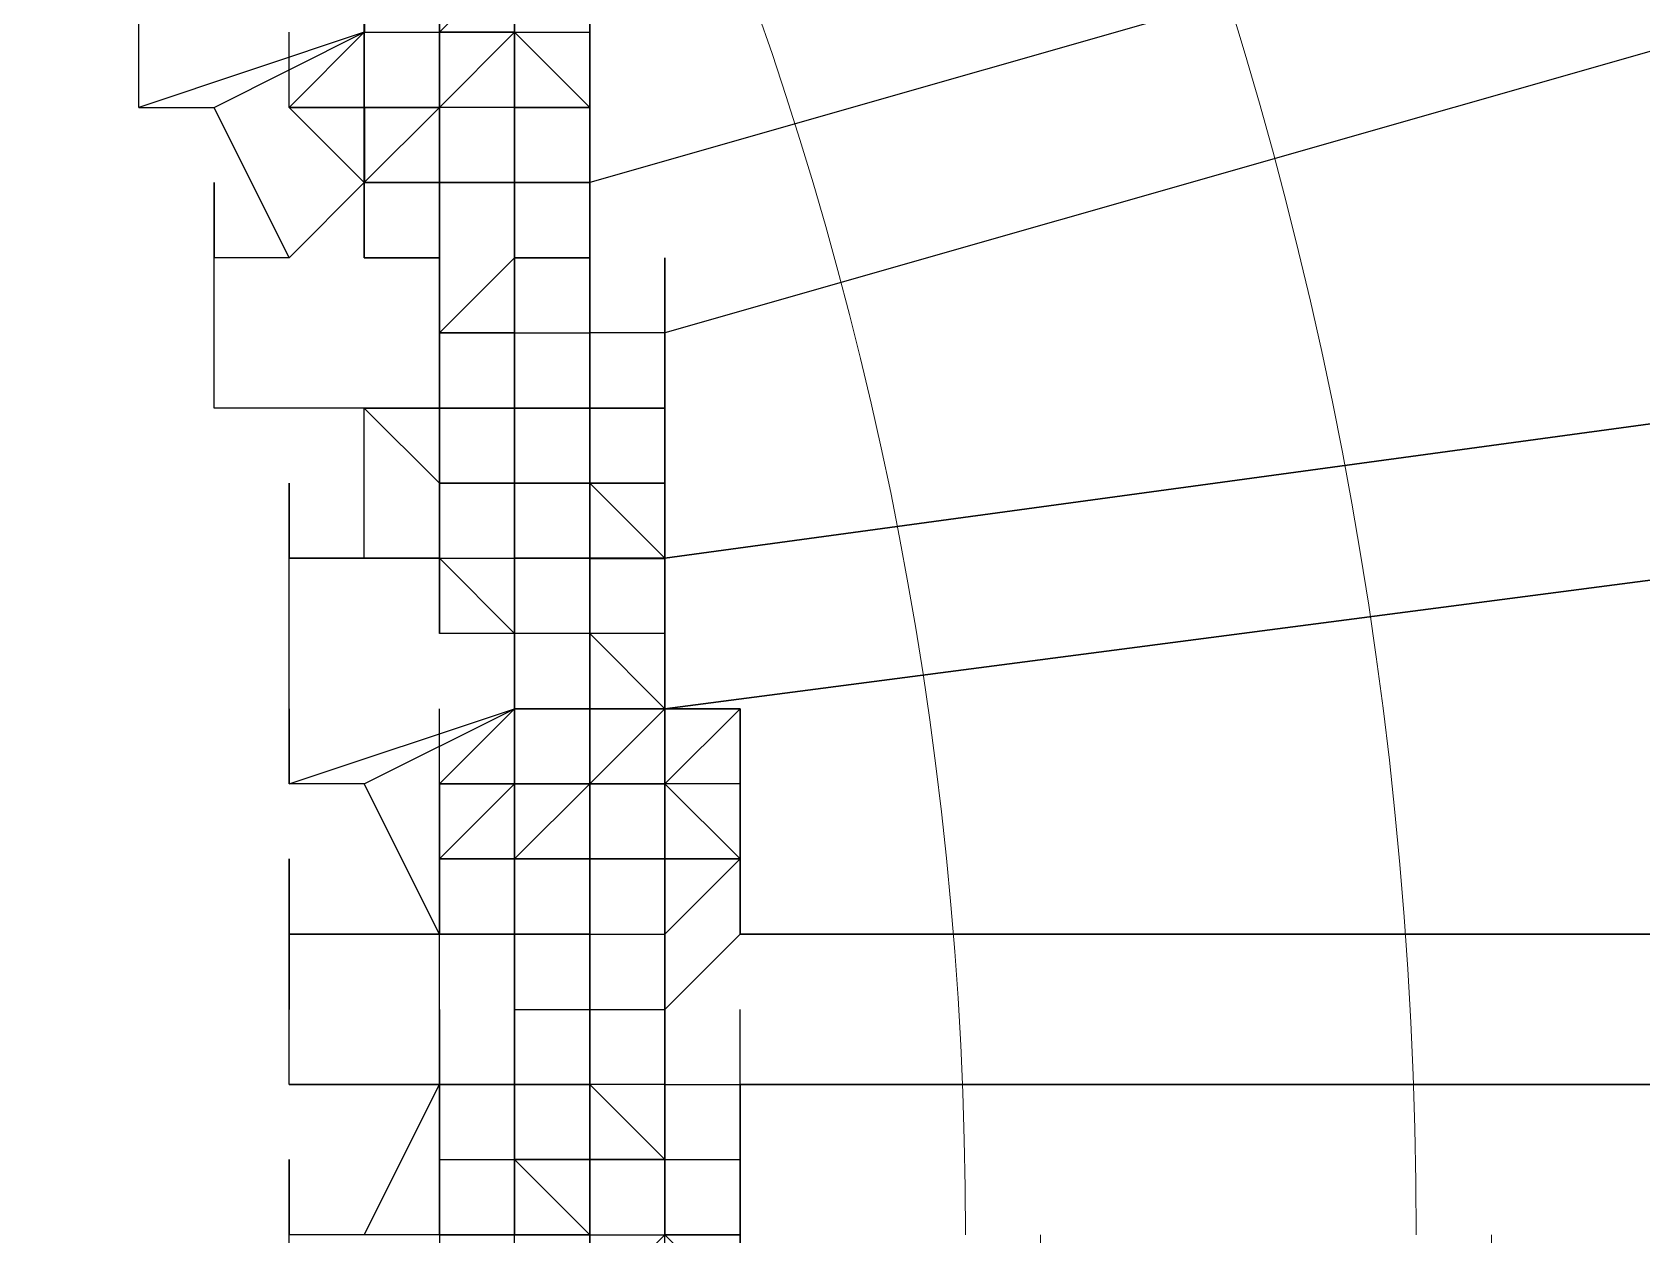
# Model space of a CAD drawing. Header units: inches. Extents: x 3324238 to 135265466, y -1036581 to 20094598.
# Drawn here: x 3353514.283 to 3353516.009, y -519254.491 to -519253.202 of the extents above; entities that cross this region are included whole.
import ezdxf

# ---------------------------------------------------------------- set-up
doc = ezdxf.new("R2010")
doc.units = ezdxf.units.IN
doc.header["$MEASUREMENT"] = 0
doc.layers.add('PDF_Geometry', color=7, linetype='Continuous')

msp = doc.modelspace()

# ---------------------------------------------------------------- linework, layer by layer
at = {"layer": 'PDF_Geometry', "color": 32, "lineweight": 13, "true_color": 0xdd6e00}
for points in [[(3353522.7765, -519332.0817), (3353522.7765, -519254.4915, 1.00015), (3353499.8943, -519254.4915)], [(3353517.2977, -519332.0817), (3353517.2977, -519254.4915, 1.002038), (3353505.3731, -519254.4915), (3353505.3731, -519332.0817)], [(3353516.8143, -519332.0817), (3353516.8143, -519254.4915, 1.000988), (3353505.8566, -519254.4915), (3353505.8566, -519332.0817)]]:
    msp.add_lwpolyline(points, format="xyb", dxfattribs=at)
at = {"layer": 'PDF_Geometry', "lineweight": 25}
for points in [[(3353516.5726, -519252.8801), (3353514.8806, -519253.3635), (3353514.8806, -519253.2829), (3353514.8806, -519253.2024), (3353514.8806, -519253.1218)], [(3353514.7194, -519253.0412), (3353514.7194, -519253.1218), (3353514.7194, -519253.2024), (3353514.7194, -519253.1218), (3353514.7194, -519253.0412), (3353514.7194, -519252.9606)], [(3353516.6531, -519253.0412), (3353514.9611, -519253.5246), (3353514.9611, -519253.4441), (3353514.9611, -519253.5246), (3353514.9611, -519253.6052), (3353514.8806, -519253.6052), (3353514.8806, -519253.6858), (3353514.8806, -519253.7663), (3353514.8806, -519253.6858), (3353514.8806, -519253.7663), (3353514.8806, -519253.6858), (3353514.8806, -519253.6052), (3353514.8806, -519253.6858), (3353514.8806, -519253.6052), (3353514.8806, -519253.5246), (3353514.8806, -519253.4441), (3353514.8, -519253.4441), (3353514.8806, -519253.4441), (3353514.8806, -519253.5246), (3353514.8806, -519253.4441), (3353514.8806, -519253.5246), (3353514.8806, -519253.6052), (3353514.8806, -519253.5246), (3353514.8806, -519253.6052), (3353514.8806, -519253.5246), (3353514.8806, -519253.6052), (3353514.8806, -519253.6858), (3353514.8806, -519253.7663), (3353514.8, -519253.7663), (3353514.8, -519253.6858), (3353514.7194, -519253.6858), (3353514.7194, -519253.6052), (3353514.7194, -519253.5246), (3353514.7194, -519253.6052), (3353514.7194, -519253.5246), (3353514.8, -519253.4441), (3353514.8, -519253.3635), (3353514.8, -519253.4441), (3353514.8, -519253.5246), (3353514.8806, -519253.5246), (3353514.8806, -519253.4441), (3353514.8806, -519253.3635), (3353514.8806, -519253.2829), (3353514.8806, -519253.3635), (3353514.8806, -519253.2829), (3353514.8806, -519253.3635), (3353514.8806, -519253.2829), (3353514.8806, -519253.3635), (3353514.8806, -519253.2829), (3353514.8, -519253.2829), (3353514.8, -519253.2024), (3353514.8806, -519253.2024), (3353514.8806, -519253.2829), (3353514.8806, -519253.2024), (3353514.8806, -519253.2829), (3353514.8806, -519253.2024), (3353514.8806, -519253.2829), (3353514.8, -519253.2024), (3353514.8, -519253.2829), (3353514.8, -519253.2024), (3353514.8, -519253.2829), (3353514.8, -519253.2024), (3353514.8, -519253.1218), (3353514.8, -519253.2024), (3353514.8, -519253.1218), (3353514.8, -519253.2024), (3353514.8, -519253.2829), (3353514.7194, -519253.2829), (3353514.7194, -519253.2024), (3353514.8, -519253.1218), (3353514.8, -519253.2024), (3353514.8, -519253.2829), (3353514.8, -519253.2024), (3353514.8, -519253.2829), (3353514.8, -519253.2024), (3353514.8, -519253.2829), (3353514.8, -519253.3635), (3353514.8, -519253.2829)], [(3353514.7194, -519253.2023), (3353514.7194, -519253.1218), (3353514.7194, -519253.0412)], [(3353514.6388, -519253.1218), (3353514.6388, -519253.2024), (3353514.3971, -519253.2829), (3353514.3971, -519253.2024), (3353514.3971, -519253.1218), (3353514.3166, -519253.1218)], [(3353514.7194, -519254.2498), (3353514.7194, -519254.3303), (3353514.7194, -519254.4109), (3353514.7194, -519254.4915), (3353514.7194, -519254.4109), (3353514.7194, -519254.3303), (3353514.7194, -519254.2498), (3353514.7194, -519254.1692), (3353514.6388, -519254.0081), (3353514.5583, -519254.0081), (3353514.8, -519253.9275), (3353514.8, -519253.8469), (3353514.8, -519253.9275), (3353514.8, -519253.8469), (3353514.8, -519253.9275), (3353514.8, -519253.8469), (3353514.7194, -519253.8469), (3353514.7194, -519253.7663), (3353514.7194, -519253.6858), (3353514.8, -519253.6858), (3353514.8, -519253.6052), (3353514.8, -519253.6858), (3353514.8806, -519253.6858), (3353514.8, -519253.6858), (3353514.8806, -519253.6858), (3353514.8, -519253.6858), (3353514.8, -519253.6052), (3353514.8806, -519253.6052), (3353514.9611, -519253.6052), (3353514.9611, -519253.5246), (3353514.8806, -519253.5246), (3353514.8806, -519253.4441), (3353514.8806, -519253.3635), (3353514.8806, -519253.4441), (3353514.8806, -519253.3635), (3353514.8806, -519253.2829), (3353514.8806, -519253.3635), (3353514.8806, -519253.2829), (3353514.8, -519253.2829), (3353514.8, -519253.2024), (3353514.8, -519253.2829), (3353514.8, -519253.2024), (3353514.7194, -519253.2024), (3353514.7194, -519253.1218), (3353514.7194, -519253.2024), (3353514.7194, -519253.1218), (3353514.7194, -519253.2024), (3353514.7194, -519253.1218)], [(3353514.6388, -519253.1218), (3353514.6388, -519253.2024), (3353514.6388, -519253.2829), (3353514.6388, -519253.3635), (3353514.6388, -519253.4441), (3353514.6388, -519253.3635), (3353514.7194, -519253.3635), (3353514.7194, -519253.2829), (3353514.7194, -519253.3635), (3353514.7194, -519253.4441), (3353514.6388, -519253.4441), (3353514.6388, -519253.3635), (3353514.6388, -519253.2829), (3353514.6388, -519253.2024), (3353514.6388, -519253.2829), (3353514.6388, -519253.3635), (3353514.6388, -519253.2829), (3353514.6388, -519253.3635), (3353514.6388, -519253.4441), (3353514.6388, -519253.3635), (3353514.5583, -519253.2829), (3353514.6388, -519253.2829), (3353514.6388, -519253.3635), (3353514.7194, -519253.3635), (3353514.7194, -519253.2829), (3353514.7194, -519253.3635), (3353514.7194, -519253.4441), (3353514.7194, -519253.5246), (3353514.7194, -519253.4441), (3353514.7194, -519253.5246), (3353514.8, -519253.5246), (3353514.7194, -519253.5246), (3353514.7194, -519253.6052), (3353514.7194, -519253.5246), (3353514.7194, -519253.6052), (3353514.7194, -519253.5246), (3353514.7194, -519253.6052), (3353514.7194, -519253.6858), (3353514.7194, -519253.6052), (3353514.7194, -519253.6858), (3353514.8, -519253.6858), (3353514.8, -519253.6052), (3353514.8, -519253.6858), (3353514.8, -519253.6052), (3353514.8806, -519253.6052), (3353514.8806, -519253.5246), (3353514.8806, -519253.4441), (3353514.8806, -519253.3635), (3353514.8806, -519253.2829), (3353514.8, -519253.2829), (3353514.8, -519253.3635), (3353514.8, -519253.2829), (3353514.8, -519253.2024), (3353514.8, -519253.2829), (3353514.8, -519253.2024), (3353514.8, -519253.2829), (3353514.8, -519253.2024), (3353514.8, -519253.2829), (3353514.8, -519253.2024), (3353514.7194, -519253.2829), (3353514.7194, -519253.3635), (3353514.8, -519253.3635), (3353514.8, -519253.2829), (3353514.8, -519253.3635), (3353514.8, -519253.2829), (3353514.8806, -519253.2829), (3353514.8806, -519253.2024), (3353514.8806, -519253.2829), (3353514.8806, -519253.3635), (3353514.8806, -519253.4441), (3353514.8806, -519253.5246), (3353514.8806, -519253.6052), (3353514.8806, -519253.5246), (3353514.8806, -519253.6052), (3353514.8806, -519253.5246), (3353514.8806, -519253.6052), (3353514.8806, -519253.6858), (3353514.8806, -519253.6052), (3353514.8806, -519253.5246), (3353514.8806, -519253.6052), (3353514.8806, -519253.5246), (3353514.8806, -519253.4441), (3353514.8806, -519253.3635), (3353514.8806, -519253.4441), (3353514.8806, -519253.3635), (3353514.8806, -519253.2829), (3353514.8806, -519253.2024), (3353514.8806, -519253.2829), (3353514.8806, -519253.3635), (3353514.8, -519253.3635)], [(3353514.6388, -519253.1218), (3353514.6388, -519253.2024), (3353514.6388, -519253.2829), (3353514.6388, -519253.3635), (3353514.6388, -519253.2829), (3353514.6388, -519253.3635), (3353514.6388, -519253.2829), (3353514.6388, -519253.3635), (3353514.6388, -519253.2829), (3353514.6388, -519253.2024), (3353514.7194, -519253.2024), (3353514.7194, -519253.2829), (3353514.7194, -519253.3635), (3353514.7194, -519253.2829), (3353514.7194, -519253.3635), (3353514.7194, -519253.2829), (3353514.7194, -519253.2024), (3353514.7194, -519253.2829), (3353514.7194, -519253.3635), (3353514.6388, -519253.3635), (3353514.6388, -519253.2829), (3353514.6388, -519253.3635), (3353514.6388, -519253.2829), (3353514.7194, -519253.2829), (3353514.7194, -519253.3635), (3353514.7194, -519253.2829), (3353514.6388, -519253.2829), (3353514.5583, -519253.2829), (3353514.6388, -519253.2829), (3353514.6388, -519253.2024), (3353514.6388, -519253.2829), (3353514.6388, -519253.3635), (3353514.6388, -519253.2829), (3353514.6388, -519253.2024), (3353514.6388, -519253.2829), (3353514.6388, -519253.3635), (3353514.6388, -519253.2829), (3353514.6388, -519253.3635), (3353514.6388, -519253.4441), (3353514.7194, -519253.4441), (3353514.7194, -519253.5246), (3353514.7194, -519253.6052), (3353514.7194, -519253.6858), (3353514.7194, -519253.7663), (3353514.7194, -519253.6858), (3353514.7194, -519253.6052), (3353514.7194, -519253.5246), (3353514.7194, -519253.4441)], [(3353514.7194, -519253.1218), (3353514.7194, -519253.2024), (3353514.7194, -519253.1218), (3353514.7194, -519253.2024), (3353514.7194, -519253.2829), (3353514.7194, -519253.2024), (3353514.7194, -519253.2829), (3353514.6388, -519253.3635), (3353514.6388, -519253.2829), (3353514.6388, -519253.3635), (3353514.7194, -519253.3635), (3353514.7194, -519253.2829), (3353514.7194, -519253.3635), (3353514.7194, -519253.4441), (3353514.7194, -519253.5246), (3353514.7194, -519253.6052), (3353514.8, -519253.6052), (3353514.7194, -519253.6052), (3353514.7194, -519253.6858), (3353514.7194, -519253.6052), (3353514.7194, -519253.6858), (3353514.7194, -519253.7663), (3353514.7194, -519253.6858), (3353514.7194, -519253.6052), (3353514.7194, -519253.6858), (3353514.7194, -519253.7663), (3353514.6388, -519253.7663), (3353514.6388, -519253.6858), (3353514.6388, -519253.6052), (3353514.7194, -519253.6858), (3353514.8, -519253.6858), (3353514.8, -519253.6052), (3353514.8, -519253.5246), (3353514.8, -519253.4441), (3353514.8, -519253.5246), (3353514.8, -519253.4441), (3353514.8, -519253.3635), (3353514.8, -519253.2829), (3353514.8, -519253.2024), (3353514.8, -519253.2829), (3353514.8806, -519253.2829), (3353514.8, -519253.2829), (3353514.8, -519253.2024), (3353514.8, -519253.2829), (3353514.8, -519253.2024), (3353514.8, -519253.1218)], [(3353514.6388, -519253.1218), (3353514.6388, -519253.2024), (3353514.6388, -519253.1218)], [(3353514.6388, -519253.2829), (3353514.6388, -519253.2024), (3353514.6388, -519253.2829), (3353514.6388, -519253.2024), (3353514.6388, -519253.2829), (3353514.6388, -519253.3635), (3353514.6388, -519253.2829), (3353514.6388, -519253.3635), (3353514.6388, -519253.4441), (3353514.7194, -519253.4441), (3353514.7194, -519253.3635), (3353514.7194, -519253.2829), (3353514.7194, -519253.3635), (3353514.8, -519253.3635), (3353514.8, -519253.2829), (3353514.8806, -519253.2829), (3353514.8806, -519253.2024), (3353514.8806, -519253.1218), (3353514.8806, -519253.2024)], [(3353514.6388, -519253.2024), (3353514.6388, -519253.1218), (3353514.6388, -519253.2024)], [(3353514.7194, -519253.1218), (3353514.7194, -519253.2024), (3353514.7194, -519253.2829), (3353514.7194, -519253.3635), (3353514.7194, -519253.2829), (3353514.7194, -519253.3635), (3353514.6388, -519253.3635), (3353514.6388, -519253.2829), (3353514.6388, -519253.2024), (3353514.6388, -519253.2829), (3353514.6388, -519253.2024), (3353514.6388, -519253.2829), (3353514.6388, -519253.2024), (3353514.6388, -519253.2829), (3353514.6388, -519253.2024), (3353514.6388, -519253.1218), (3353514.6388, -519253.2024), (3353514.6388, -519253.1218), (3353514.6388, -519253.2024), (3353514.6388, -519253.1218), (3353514.6388, -519253.2024), (3353514.6388, -519253.1218)], [(3353514.6389, -519253.1218), (3353514.6389, -519253.2023)], [(3353514.7194, -519253.1218), (3353514.7194, -519253.2024), (3353514.7194, -519253.1218), (3353514.7194, -519253.2024), (3353514.7194, -519253.1218)], [(3353514.8, -519253.1218), (3353514.8, -519253.2024), (3353514.8, -519253.2829), (3353514.8, -519253.3635), (3353514.8, -519253.2829), (3353514.8, -519253.3635), (3353514.8, -519253.2829), (3353514.8, -519253.3635), (3353514.8, -519253.4441), (3353514.8, -519253.3635), (3353514.8, -519253.4441), (3353514.8, -519253.3635), (3353514.7194, -519253.3635), (3353514.7194, -519253.4441), (3353514.7194, -519253.5246), (3353514.7194, -519253.6052), (3353514.7194, -519253.6858), (3353514.8, -519253.6858), (3353514.7194, -519253.6858), (3353514.7194, -519253.7663), (3353514.7194, -519253.6858), (3353514.7194, -519253.7663), (3353514.7194, -519253.8469)], [(3353514.8, -519253.2024), (3353514.8, -519253.1218)], [(3353514.8, -519253.2829), (3353514.8, -519253.2024), (3353514.8, -519253.1218)], [(3353514.8806, -519253.1218), (3353514.8806, -519253.2024), (3353514.8806, -519253.1218)], [(3353514.3971, -519253.2829), (3353514.4777, -519253.2829), (3353514.6388, -519253.2024), (3353514.5583, -519253.2829), (3353514.5583, -519253.2024)], [(3353514.6389, -519253.3635), (3353514.6389, -519253.2829), (3353514.6389, -519253.2023)], [(3353514.6389, -519253.2829), (3353514.6389, -519253.2024)], [(3353514.7194, -519253.2829), (3353514.8, -519253.2024), (3353514.7194, -519253.2829)], [(3353514.8, -519253.2024), (3353514.7194, -519253.2024), (3353514.8, -519253.2024)], [(3353514.8, -519253.2829), (3353514.8, -519253.2023)], [(3353514.8, -519253.2829), (3353514.8, -519253.2023)], [(3353514.8806, -519253.4441), (3353514.8806, -519253.3635), (3353514.8806, -519253.2829), (3353514.8806, -519253.2024), (3353514.8806, -519253.2829), (3353514.8, -519253.2829), (3353514.8, -519253.2024), (3353514.8, -519253.2829), (3353514.8, -519253.3635), (3353514.8, -519253.4441), (3353514.8, -519253.3635)], [(3353514.8, -519253.2829), (3353514.8, -519253.2024)], [(3353514.8806, -519253.2024), (3353514.8806, -519253.2829), (3353514.8806, -519253.2024)], [(3353514.5583, -519253.4441), (3353514.4777, -519253.2829)], [(3353514.7194, -519253.2829), (3353514.7194, -519253.3635), (3353514.6388, -519253.3635), (3353514.5583, -519253.4441), (3353514.4777, -519253.4441)], [(3353514.5583, -519253.2829), (3353514.6388, -519253.3635), (3353514.5583, -519253.2829)], [(3353514.6388, -519253.3635), (3353514.6388, -519253.2829)], [(3353514.7194, -519253.3635), (3353514.7194, -519253.2829)], [(3353514.7194, -519253.3635), (3353514.7194, -519253.2829)], [(3353514.7194, -519253.3635), (3353514.7194, -519253.2829)], [(3353514.7194, -519253.3635), (3353514.7194, -519253.2829)], [(3353514.7194, -519253.2829), (3353514.7194, -519253.3635)], [(3353514.8, -519253.3635), (3353514.8, -519253.2829)], [(3353514.8806, -519253.5246), (3353514.8806, -519253.4441), (3353514.8806, -519253.3635), (3353514.8806, -519253.2829)], [(3353514.8806, -519253.3635), (3353514.8806, -519253.2829)], [(3353514.5583, -519253.6052), (3353514.4777, -519253.6052), (3353514.4777, -519253.5246), (3353514.4777, -519253.4441), (3353514.4777, -519253.3635)], [(3353514.8, -519253.3635), (3353514.8806, -519253.3635), (3353514.8, -519253.3635)], [(3353514.8, -519253.5246), (3353514.8, -519253.6052), (3353514.8, -519253.6858), (3353514.8, -519253.6052), (3353514.8806, -519253.6052), (3353514.8806, -519253.5246), (3353514.8806, -519253.6052), (3353514.9611, -519253.6052), (3353514.9611, -519253.6858), (3353514.9611, -519253.6052), (3353514.8806, -519253.6052), (3353514.8806, -519253.6858), (3353514.8806, -519253.6052), (3353514.8806, -519253.6858), (3353514.8806, -519253.6052), (3353514.8806, -519253.5246), (3353514.8806, -519253.4441), (3353514.8806, -519253.3635)], [(3353514.8, -519253.4441), (3353514.8, -519253.3635)], [(3353514.8806, -519253.3635), (3353514.8806, -519253.4441), (3353514.8806, -519253.5246), (3353514.8806, -519253.6052)], [(3353514.7194, -519253.7663), (3353514.7194, -519253.6858), (3353514.7194, -519253.6052), (3353514.7194, -519253.6858), (3353514.7194, -519253.7663), (3353514.8, -519253.7663), (3353514.8, -519253.6858), (3353514.8, -519253.7663), (3353514.8, -519253.6858), (3353514.8, -519253.7663), (3353514.8, -519253.6858), (3353514.8, -519253.6052), (3353514.8, -519253.6858), (3353514.8, -519253.7663), (3353514.8, -519253.6858), (3353514.8, -519253.7663), (3353514.8, -519253.6858), (3353514.8, -519253.7663), (3353514.8, -519253.6858), (3353514.8, -519253.7663), (3353514.8, -519253.6858), (3353514.8, -519253.7663), (3353514.8, -519253.8469), (3353514.8, -519253.7663), (3353514.8, -519253.8469), (3353514.8, -519253.9275), (3353514.8806, -519253.9275), (3353514.8806, -519254.0081), (3353514.9611, -519254.0081), (3353514.9611, -519253.9275), (3353514.9611, -519253.8469), (3353514.9611, -519253.7663), (3353514.8806, -519253.7663), (3353514.8806, -519253.6858), (3353514.9611, -519253.6858), (3353514.9611, -519253.7663), (3353514.9611, -519253.8469), (3353514.9611, -519253.7663), (3353514.9611, -519253.6858), (3353514.8806, -519253.6858), (3353514.9611, -519253.6858), (3353514.9611, -519253.6052), (3353514.9611, -519253.5246), (3353514.9611, -519253.4441)], [(3353514.8, -519253.8469), (3353514.8, -519253.9275), (3353514.8, -519253.8469), (3353514.8, -519253.9275), (3353514.8, -519253.8469), (3353514.8, -519253.9275), (3353514.8, -519253.8469), (3353514.8, -519253.9275), (3353514.8806, -519253.9275), (3353514.8806, -519253.8469), (3353514.8, -519253.8469), (3353514.8, -519253.7663), (3353514.8, -519253.8469), (3353514.8, -519253.7663), (3353514.8806, -519253.7663), (3353514.8806, -519253.6858), (3353514.8806, -519253.6052), (3353514.8, -519253.6052), (3353514.8, -519253.6858), (3353514.8, -519253.6052), (3353514.8, -519253.5246), (3353514.8, -519253.6052), (3353514.8, -519253.5246), (3353514.8, -519253.4441), (3353514.8, -519253.5246), (3353514.8, -519253.4441), (3353514.8, -519253.5246), (3353514.7194, -519253.5246), (3353514.7194, -519253.6052), (3353514.7194, -519253.5246), (3353514.8, -519253.5246), (3353514.8, -519253.6052), (3353514.8, -519253.6858), (3353514.8, -519253.6052), (3353514.8, -519253.6858), (3353514.8, -519253.6052), (3353514.8, -519253.5246)], [(3353514.7194, -519253.5246), (3353514.7194, -519253.4441)], [(3353514.7194, -519253.5246), (3353514.7194, -519253.4441)], [(3353514.7194, -519253.5246), (3353514.7194, -519253.4441)], [(3353514.8, -519253.5246), (3353514.8, -519253.4441)], [(3353514.8, -519253.5246), (3353514.8, -519253.4441)], [(3353514.9611, -519253.4441), (3353514.9611, -519253.5246), (3353514.8806, -519253.5246)], [(3353514.8806, -519253.6052), (3353514.8806, -519253.5246), (3353514.8806, -519253.4441)], [(3353514.8806, -519253.6052), (3353514.8806, -519253.5246), (3353514.8806, -519253.4441)], [(3353514.5583, -519253.9275), (3353514.5583, -519254.0081), (3353514.5583, -519253.9275), (3353514.5583, -519253.8469), (3353514.5583, -519253.7663), (3353514.7194, -519253.7663), (3353514.7194, -519253.6858), (3353514.7194, -519253.6052), (3353514.7194, -519253.5246), (3353514.7194, -519253.6052), (3353514.7194, -519253.6858), (3353514.7194, -519253.6052), (3353514.7194, -519253.6858), (3353514.7194, -519253.7663), (3353514.7194, -519253.6858)], [(3353514.7194, -519253.6858), (3353514.7194, -519253.6052), (3353514.7194, -519253.5246)], [(3353514.8, -519253.6052), (3353514.8, -519253.5246)], [(3353514.8, -519253.6052), (3353514.8, -519253.5246)], [(3353514.9611, -519253.8469), (3353514.9611, -519253.9275), (3353514.9611, -519253.8469), (3353514.9611, -519253.7663), (3353516.7337, -519253.5246), (3353514.9611, -519253.7663), (3353514.9611, -519253.6858), (3353514.9611, -519253.6052), (3353514.9611, -519253.6858), (3353514.9611, -519253.6052), (3353514.9611, -519253.6858), (3353514.9611, -519253.7663), (3353514.9611, -519253.6858), (3353514.9611, -519253.7663), (3353514.9611, -519253.6858), (3353514.9611, -519253.7663), (3353514.9611, -519253.6858), (3353514.8806, -519253.6858), (3353514.8806, -519253.7663), (3353514.8806, -519253.6858), (3353514.9611, -519253.6858), (3353514.9611, -519253.6052), (3353514.9611, -519253.5246), (3353514.9611, -519253.6052), (3353514.9611, -519253.6858), (3353514.9611, -519253.6052), (3353514.9611, -519253.6858), (3353514.9611, -519253.7663), (3353514.9611, -519253.6858), (3353514.9611, -519253.7663), (3353514.9611, -519253.8469), (3353514.9611, -519253.7664), (3353514.9611, -519253.6858), (3353514.9611, -519253.6052)], [(3353514.8806, -519253.6052), (3353514.8806, -519253.5246)], [(3353514.8806, -519253.6052), (3353514.8806, -519253.5246)], [(3353514.8806, -519253.6052), (3353514.8806, -519253.5246)], [(3353514.8806, -519253.5246), (3353514.8806, -519253.6052), (3353514.8806, -519253.5246)], [(3353514.8806, -519253.6052), (3353514.8806, -519253.5246)], [(3353514.8806, -519253.6052), (3353514.8806, -519253.5246)], [(3353514.8806, -519253.6052), (3353514.8806, -519253.5246)], [(3353514.9611, -519253.5246), (3353514.9611, -519253.6052), (3353514.9611, -519253.5246)], [(3353514.6388, -519253.6052), (3353514.5583, -519253.6052)], [(3353514.7194, -519253.6052), (3353514.6388, -519253.6052), (3353514.7194, -519253.6052)], [(3353514.7194, -519253.6052), (3353514.6388, -519253.6052)], [(3353514.7194, -519253.6858), (3353514.7194, -519253.7663), (3353514.7194, -519253.6858), (3353514.7194, -519253.6052)], [(3353514.8, -519253.6858), (3353514.8, -519253.6052)], [(3353514.8806, -519253.6052), (3353514.8, -519253.6052)], [(3353514.8, -519253.6858), (3353514.8, -519253.6052)], [(3353514.8, -519253.6858), (3353514.8, -519253.6052)], [(3353514.8, -519253.7663), (3353514.8, -519253.6858), (3353514.8, -519253.6052)], [(3353514.8, -519253.6858), (3353514.8, -519253.6052)], [(3353514.8806, -519253.6858), (3353514.8806, -519253.6052)], [(3353514.8806, -519253.6052), (3353514.8806, -519253.6858)], [(3353514.9611, -519253.6858), (3353514.9611, -519253.6052)], [(3353514.9611, -519253.7664), (3353514.9611, -519253.6858), (3353514.9611, -519253.6052)], [(3353514.9611, -519253.6858), (3353514.9611, -519253.6052)], [(3353514.5583, -519254.3303), (3353514.7194, -519254.3303), (3353514.8, -519254.3303), (3353514.8, -519254.4109), (3353514.8, -519254.3303), (3353514.8806, -519254.3303), (3353514.8806, -519254.4109), (3353514.8806, -519254.4915), (3353514.8806, -519254.5721), (3353514.8806, -519254.4915), (3353514.8806, -519254.5721), (3353514.8806, -519254.4915), (3353514.8806, -519254.5721), (3353514.8806, -519254.4915), (3353514.8806, -519254.4109), (3353514.8806, -519254.4915), (3353514.8806, -519254.4109), (3353514.8806, -519254.4915), (3353514.8, -519254.4109), (3353514.8, -519254.4915), (3353514.8, -519254.4109), (3353514.8, -519254.4915), (3353514.8, -519254.4109), (3353514.8, -519254.4915), (3353514.8, -519254.4109), (3353514.8, -519254.4915), (3353514.8, -519254.4109), (3353514.8, -519254.4915), (3353514.8, -519254.4109), (3353514.8806, -519254.4109), (3353514.8, -519254.4109), (3353514.8, -519254.3303), (3353514.8, -519254.2498), (3353514.8, -519254.3303), (3353514.8, -519254.2498), (3353514.8, -519254.1692), (3353514.8, -519254.0886), (3353514.8, -519254.0081), (3353514.8, -519254.0886), (3353514.8, -519254.0081), (3353514.8, -519254.0886), (3353514.8, -519254.1692), (3353514.8, -519254.0886), (3353514.8, -519254.0081), (3353514.8, -519253.9275), (3353514.8806, -519253.9275), (3353514.8806, -519253.8469), (3353514.8806, -519253.9275), (3353514.8806, -519253.8469), (3353514.8806, -519253.9275), (3353514.8806, -519253.8469), (3353514.8806, -519253.9275), (3353514.8806, -519254.0081), (3353514.8, -519254.0886), (3353514.8, -519254.0081), (3353514.8, -519253.9275), (3353514.8806, -519253.9275), (3353514.8806, -519253.8469), (3353514.8, -519253.8469), (3353514.8, -519253.7664), (3353514.8, -519253.6858)], [(3353514.7194, -519253.7663), (3353514.7194, -519253.6858), (3353514.7194, -519253.7663)], [(3353514.7194, -519253.7663), (3353514.7194, -519253.6858)], [(3353514.7194, -519253.7663), (3353514.7194, -519253.6858)], [(3353514.7194, -519253.7663), (3353514.7194, -519253.6858)], [(3353514.8806, -519253.6858), (3353514.8, -519253.6858)], [(3353514.8, -519253.6858), (3353514.8806, -519253.6858)], [(3353514.8, -519253.6858), (3353514.8806, -519253.6858)], [(3353514.8, -519253.7663), (3353514.8, -519253.6858)], [(3353514.8, -519253.7663), (3353514.8, -519253.6858)], [(3353514.8, -519253.7663), (3353514.8, -519253.6858)], [(3353514.8806, -519253.6858), (3353514.8, -519253.6858)], [(3353514.8806, -519253.7663), (3353514.8, -519253.7663), (3353514.8, -519253.6858)], [(3353514.8806, -519253.7664), (3353514.9611, -519253.7664), (3353514.9611, -519253.6858), (3353514.9611, -519253.7664), (3353514.9611, -519253.8469), (3353514.9611, -519253.7664)], [(3353514.8806, -519253.7663), (3353514.8806, -519253.6858)], [(3353514.8806, -519253.7663), (3353514.8806, -519253.6858)], [(3353514.8806, -519253.7663), (3353514.8806, -519253.6858)], [(3353514.8806, -519253.7663), (3353514.8806, -519253.6858)], [(3353514.8806, -519253.6858), (3353514.8806, -519253.7663)], [(3353514.8806, -519253.7663), (3353514.8806, -519253.6858)], [(3353516.8143, -519253.6858), (3353514.9611, -519253.9275), (3353514.9611, -519254.0081), (3353514.9611, -519254.0886), (3353514.9611, -519254.0081), (3353514.9611, -519253.9275), (3353514.9611, -519254.0081), (3353514.9611, -519254.0886), (3353514.9611, -519254.0081), (3353514.9611, -519253.9275), (3353514.9611, -519253.8469), (3353514.9611, -519253.9275), (3353514.9611, -519254.0081), (3353514.9611, -519254.0886), (3353514.9611, -519254.0081), (3353514.9611, -519254.0886), (3353514.9611, -519254.0081), (3353514.9611, -519253.9275), (3353514.9611, -519254.0081), (3353514.9611, -519253.9275), (3353514.9611, -519254.0081), (3353514.9611, -519253.9275), (3353514.9611, -519254.0081), (3353514.9611, -519254.0886), (3353515.0417, -519254.0886), (3353515.0417, -519254.1692), (3353514.9611, -519254.2498), (3353514.9611, -519254.1692), (3353514.9611, -519254.2498), (3353514.9611, -519254.1692), (3353514.9611, -519254.2498), (3353514.9611, -519254.1692), (3353514.9611, -519254.0886), (3353514.9611, -519254.1692), (3353514.9611, -519254.0886), (3353514.9611, -519254.0081)], [(3353514.9611, -519253.7663), (3353514.9611, -519253.6858)], [(3353514.9611, -519253.9275), (3353516.8143, -519253.6858)], [(3353514.9611, -519253.7663), (3353514.9611, -519253.6858)], [(3353514.9611, -519253.7664), (3353514.9611, -519253.6858)], [(3353514.6388, -519253.7663), (3353514.5583, -519253.7663)], [(3353514.7194, -519253.8469), (3353514.7194, -519253.7663), (3353514.8, -519253.8469), (3353514.8, -519253.9275), (3353514.8, -519253.8469), (3353514.8, -519253.7664), (3353514.8, -519253.8469), (3353514.8, -519253.9275), (3353514.8, -519254.0081), (3353514.8, -519253.9275), (3353514.8, -519253.8469), (3353514.8, -519253.9275), (3353514.8, -519254.0081), (3353514.8, -519254.0886), (3353514.8, -519254.1692), (3353514.8, -519254.0886), (3353514.8, -519254.0081), (3353514.8, -519254.0886), (3353514.8, -519254.1692), (3353514.8, -519254.2498), (3353514.8, -519254.3303), (3353514.8, -519254.2498), (3353514.8806, -519254.2498), (3353514.8806, -519254.3303), (3353514.8806, -519254.4109), (3353514.8806, -519254.3303), (3353514.8806, -519254.4109), (3353514.8806, -519254.3303), (3353514.8806, -519254.4109), (3353514.8806, -519254.3303), (3353514.8806, -519254.4109), (3353514.8806, -519254.4915), (3353514.8, -519254.4915), (3353514.8806, -519254.4915), (3353514.8806, -519254.4109)], [(3353514.8806, -519253.8469), (3353514.8806, -519253.7663), (3353514.8806, -519253.8469), (3353514.8806, -519253.9275), (3353514.8806, -519254.0081), (3353514.8806, -519254.0886), (3353514.8, -519254.0886), (3353514.8806, -519254.0886), (3353514.8806, -519254.1692), (3353514.8806, -519254.0886), (3353514.8, -519254.0886), (3353514.8, -519254.0081), (3353514.8, -519254.0886), (3353514.8, -519254.1692), (3353514.8, -519254.2498), (3353514.8, -519254.3303), (3353514.8, -519254.2498)], [(3353514.8806, -519253.7663), (3353514.8, -519253.7663)], [(3353514.9611, -519253.7663), (3353514.9611, -519253.8469), (3353514.9611, -519253.9275), (3353514.9611, -519253.8469), (3353514.9611, -519253.9275), (3353514.8806, -519253.9275), (3353514.9611, -519253.9275), (3353514.9611, -519253.8469), (3353514.9611, -519253.9275), (3353514.8806, -519254.0081), (3353514.8806, -519253.9275), (3353514.8806, -519254.0081), (3353514.8806, -519253.9275), (3353514.8806, -519253.8469)], [(3353514.9611, -519253.7663), (3353514.8806, -519253.7663)], [(3353514.9611, -519253.8469), (3353514.9611, -519253.7663), (3353514.9611, -519253.8469)], [(3353514.9611, -519253.8469), (3353514.9611, -519253.7663)], [(3353514.9611, -519253.8469), (3353514.9611, -519253.7663)], [(3353514.9611, -519253.8469), (3353514.9611, -519253.7663)], [(3353514.8, -519254.0081), (3353514.8, -519253.9275), (3353514.8, -519253.8469)], [(3353514.8, -519253.9275), (3353514.8, -519253.8469)], [(3353514.8, -519253.9275), (3353514.8, -519253.8469)], [(3353514.8, -519253.9275), (3353514.8, -519253.8469)], [(3353514.8, -519253.9275), (3353514.8, -519253.8469)], [(3353514.9611, -519253.8469), (3353514.8806, -519253.8469)], [(3353514.8806, -519254.0081), (3353514.8806, -519253.9275), (3353514.8806, -519253.8469)], [(3353514.8806, -519253.9275), (3353514.8806, -519253.8469)], [(3353514.9611, -519253.9275), (3353514.8806, -519253.8469)], [(3353514.8806, -519253.9275), (3353514.8806, -519253.8469)], [(3353514.9611, -519253.9275), (3353514.9611, -519253.8469)], [(3353514.9611, -519253.9275), (3353514.9611, -519253.8469)], [(3353514.9611, -519253.9275), (3353514.9611, -519253.8469)], [(3353514.9611, -519253.9275), (3353514.9611, -519253.8469)], [(3353514.9611, -519253.9275), (3353514.9611, -519253.8469)], [(3353514.9611, -519253.9275), (3353514.9611, -519253.8469)], [(3353514.9611, -519253.9275), (3353514.9611, -519253.8469)], [(3353514.9611, -519254.0081), (3353514.9611, -519253.9275), (3353514.9611, -519253.8469)], [(3353514.6388, -519254.0081), (3353514.8, -519253.9275)], [(3353516.8143, -519254.1692), (3353515.0417, -519254.1692), (3353515.0417, -519254.0886), (3353515.0417, -519254.0081), (3353515.0417, -519253.9275), (3353514.9611, -519253.9275), (3353514.9611, -519254.0081), (3353514.9611, -519254.0886), (3353514.8806, -519254.0886), (3353514.8806, -519254.0081), (3353514.8, -519254.0886), (3353514.8, -519254.0081), (3353514.8, -519253.9275), (3353514.7194, -519254.0081), (3353514.7194, -519254.0886), (3353514.7194, -519254.0081), (3353514.7194, -519253.9275)], [(3353514.7194, -519254.0081), (3353514.7194, -519254.0886), (3353514.7194, -519254.1692), (3353514.8, -519254.1692), (3353514.8, -519254.0886), (3353514.8, -519254.1692), (3353514.8806, -519254.1692), (3353514.8806, -519254.2498), (3353514.8806, -519254.3303), (3353514.8806, -519254.2498), (3353514.8806, -519254.1692), (3353514.8806, -519254.2498), (3353514.8806, -519254.3303), (3353514.8806, -519254.2498), (3353514.8806, -519254.1692), (3353514.8806, -519254.0886), (3353514.8806, -519254.1692), (3353514.8806, -519254.0886), (3353514.8806, -519254.1692), (3353514.8806, -519254.0886), (3353514.8806, -519254.1692), (3353514.8806, -519254.0886), (3353514.8806, -519254.1692), (3353514.8806, -519254.2498), (3353514.9611, -519254.2498), (3353514.9611, -519254.1692), (3353514.9611, -519254.2498), (3353514.9611, -519254.3303), (3353514.9611, -519254.4109), (3353514.9611, -519254.3303), (3353514.9611, -519254.2498), (3353514.9611, -519254.3303), (3353514.9611, -519254.2498), (3353514.9611, -519254.3303), (3353514.9611, -519254.4109), (3353514.9611, -519254.3303), (3353514.9611, -519254.4109), (3353514.8806, -519254.4109), (3353514.8806, -519254.3303), (3353514.8806, -519254.2498), (3353514.8806, -519254.1692), (3353514.8806, -519254.0886), (3353514.8806, -519254.0081), (3353514.8806, -519253.9275), (3353514.8806, -519254.0081), (3353514.8806, -519253.9275), (3353514.8, -519253.9275), (3353514.8806, -519253.9275), (3353514.9611, -519253.9275), (3353514.9611, -519254.0081), (3353514.8806, -519254.0081), (3353514.8806, -519253.9275), (3353514.8806, -519254.0081), (3353514.8806, -519253.9275), (3353514.8806, -519254.0081)], [(3353514.8806, -519254.0081), (3353514.8806, -519253.9275)], [(3353514.8806, -519254.0081), (3353514.8806, -519253.9275)], [(3353514.8806, -519254.0081), (3353514.8806, -519253.9275)], [(3353514.8806, -519254.0081), (3353514.8806, -519253.9275)], [(3353514.9611, -519254.0081), (3353514.9611, -519253.9275)], [(3353514.9611, -519254.0081), (3353514.9611, -519253.9275)], [(3353514.9611, -519254.0081), (3353514.9611, -519253.9275)], [(3353514.9611, -519254.0081), (3353514.9611, -519253.9275)], [(3353514.8806, -519254.0886), (3353514.8806, -519254.1692), (3353514.8806, -519254.0886), (3353514.8, -519254.0886), (3353514.8, -519254.0081), (3353514.8, -519254.0886), (3353514.8806, -519254.0886), (3353514.8, -519254.0886), (3353514.8806, -519254.0886), (3353514.8806, -519254.1692), (3353514.8806, -519254.2498), (3353514.8806, -519254.1692), (3353514.8806, -519254.2498), (3353514.8806, -519254.3303), (3353514.9611, -519254.4109), (3353514.9611, -519254.4915), (3353514.9611, -519254.4109), (3353514.9611, -519254.3303), (3353514.9611, -519254.2498), (3353514.9611, -519254.3303), (3353514.8806, -519254.3303), (3353514.8, -519254.3303), (3353514.8, -519254.2498), (3353514.8, -519254.3303), (3353514.8806, -519254.3303), (3353514.8806, -519254.4109), (3353514.8806, -519254.3303), (3353514.8806, -519254.4109), (3353514.8806, -519254.3303), (3353514.8806, -519254.4109), (3353514.8, -519254.4109), (3353514.8, -519254.3303), (3353514.7194, -519254.3303), (3353514.7194, -519254.2498), (3353514.7194, -519254.1692)], [(3353514.8, -519254.0081), (3353514.7194, -519254.0081), (3353514.8, -519254.0081)], [(3353514.7194, -519254.0081), (3353514.8, -519254.0081)], [(3353514.8, -519254.2498), (3353514.8, -519254.1692), (3353514.7194, -519254.1692), (3353514.7194, -519254.0886), (3353514.7194, -519254.1692), (3353514.7194, -519254.0886), (3353514.7194, -519254.1692), (3353514.7194, -519254.0886), (3353514.7194, -519254.0081), (3353514.7194, -519254.0886), (3353514.8, -519254.0886), (3353514.8, -519254.1692), (3353514.8, -519254.0886), (3353514.8, -519254.1692), (3353514.8, -519254.0886), (3353514.8, -519254.0081), (3353514.8, -519254.0886), (3353514.8, -519254.1692), (3353514.8, -519254.2498), (3353514.8, -519254.3303), (3353514.8, -519254.4109), (3353514.8, -519254.3303), (3353514.8806, -519254.3303), (3353514.8806, -519254.4109), (3353514.8, -519254.4109), (3353514.8, -519254.4915), (3353514.8, -519254.4109), (3353514.8, -519254.4915), (3353514.8, -519254.4109), (3353514.8, -519254.4915), (3353514.7194, -519254.4915), (3353514.8, -519254.4915), (3353514.8806, -519254.4915), (3353514.8806, -519254.4109), (3353514.8, -519254.4109), (3353514.8806, -519254.4109), (3353514.9611, -519254.4109), (3353515.0417, -519254.4109)], [(3353514.8, -519254.0886), (3353514.8, -519254.0081)], [(3353514.8, -519254.1692), (3353514.8, -519254.0886), (3353514.8, -519254.0081)], [(3353514.8806, -519254.0081), (3353514.8, -519254.0081), (3353514.8806, -519254.0081)], [(3353514.8, -519254.0886), (3353514.8, -519254.0081)], [(3353514.8, -519254.0886), (3353514.8, -519254.0081)], [(3353514.8, -519254.0886), (3353514.8, -519254.0081)], [(3353514.8806, -519254.0886), (3353514.8806, -519254.1692), (3353514.8806, -519254.0886), (3353514.8806, -519254.0081)], [(3353514.9611, -519254.1692), (3353514.9611, -519254.0886), (3353514.9611, -519254.0081)], [(3353514.9611, -519254.0886), (3353514.9611, -519254.0081)], [(3353514.9611, -519254.0886), (3353514.9611, -519254.0081)], [(3353515.0417, -519254.0886), (3353514.9611, -519254.0081)], [(3353514.9611, -519254.0886), (3353514.9611, -519254.0081)], [(3353514.9611, -519254.0886), (3353514.9611, -519254.0081)], [(3353514.9611, -519254.0886), (3353514.9611, -519254.0081)], [(3353514.9611, -519254.0886), (3353514.9611, -519254.0081)], [(3353514.9611, -519254.0886), (3353514.9611, -519254.0081)], [(3353514.9611, -519254.0886), (3353514.9611, -519254.0081)], [(3353515.0417, -519254.0081), (3353514.9611, -519254.0081)], [(3353514.9611, -519254.0886), (3353514.9611, -519254.0081)], [(3353514.9611, -519254.0886), (3353514.9611, -519254.0081)], [(3353514.9611, -519254.0886), (3353514.9611, -519254.0081)], [(3353514.9611, -519254.0081), (3353514.9611, -519254.0886), (3353515.0417, -519254.0886)], [(3353514.9611, -519254.0886), (3353514.9611, -519254.0081)], [(3353515.0417, -519254.0886), (3353515.0417, -519254.0081)], [(3353515.0417, -519254.0886), (3353515.0417, -519254.0081)], [(3353515.0417, -519254.0886), (3353515.0417, -519254.0081)], [(3353515.0417, -519254.0886), (3353515.0417, -519254.0081)], [(3353515.0417, -519254.0886), (3353515.0417, -519254.0081)], [(3353514.5583, -519254.1692), (3353514.5583, -519254.0886)], [(3353514.7194, -519254.1692), (3353514.7194, -519254.0886)], [(3353514.8, -519254.0886), (3353514.7194, -519254.0886), (3353514.7194, -519254.1692)], [(3353514.7194, -519254.0886), (3353514.8, -519254.0886), (3353514.8806, -519254.0886)], [(3353514.8, -519254.1692), (3353514.8, -519254.0886)], [(3353514.8, -519254.1692), (3353514.8, -519254.0886)], [(3353514.8, -519254.0886), (3353514.8, -519254.1692), (3353514.8806, -519254.1692), (3353514.8806, -519254.0886), (3353514.8806, -519254.1692)], [(3353514.8, -519254.1692), (3353514.8, -519254.0886)], [(3353514.8, -519254.1692), (3353514.8, -519254.0886)], [(3353514.8, -519254.0886), (3353514.8, -519254.1692)], [(3353514.8, -519254.1692), (3353514.8, -519254.0886)], [(3353514.8, -519254.1692), (3353514.8, -519254.0886)], [(3353514.8, -519254.1692), (3353514.8, -519254.0886)], [(3353514.8806, -519254.1692), (3353514.8806, -519254.0886), (3353514.9611, -519254.0886)], [(3353514.8806, -519254.2498), (3353514.8806, -519254.1692), (3353514.8806, -519254.0886)], [(3353514.8806, -519254.1692), (3353514.8806, -519254.0886)], [(3353514.8806, -519254.1692), (3353514.8806, -519254.0886)], [(3353514.8806, -519254.1692), (3353514.8806, -519254.0886)], [(3353514.8806, -519254.1692), (3353514.8806, -519254.0886)], [(3353514.8806, -519254.1692), (3353514.8806, -519254.0886)], [(3353514.8806, -519254.1692), (3353514.8806, -519254.0886)], [(3353514.8806, -519254.1692), (3353514.8806, -519254.0886)], [(3353514.8806, -519254.1692), (3353514.8806, -519254.0886)], [(3353515.0417, -519254.0886), (3353514.9611, -519254.1692)], [(3353514.9611, -519254.1692), (3353514.9611, -519254.0886), (3353515.0417, -519254.0886), (3353514.9611, -519254.0886)], [(3353514.9611, -519254.1692), (3353514.9611, -519254.0886)], [(3353514.9611, -519254.1692), (3353514.9611, -519254.0886)], [(3353515.0417, -519254.1692), (3353515.0417, -519254.0886)], [(3353515.0417, -519254.1692), (3353515.0417, -519254.0886)], [(3353515.0417, -519254.1692), (3353515.0417, -519254.0886)], [(3353515.0417, -519254.1692), (3353515.0417, -519254.0886)], [(3353515.0417, -519254.1692), (3353515.0417, -519254.0886)], [(3353515.0417, -519254.1692), (3353515.0417, -519254.0886)], [(3353515.0417, -519254.0886), (3353515.0417, -519254.1692)], [(3353515.0417, -519254.1692), (3353515.0417, -519254.0886)], [(3353515.0417, -519254.1692), (3353515.0417, -519254.0886)], [(3353514.6388, -519254.4915), (3353514.7194, -519254.3303), (3353514.5583, -519254.3303), (3353514.5583, -519254.2498), (3353514.5583, -519254.1692)], [(3353514.8, -519254.1692), (3353514.7194, -519254.1692), (3353514.8, -519254.1692)], [(3353514.8, -519254.3303), (3353514.8, -519254.2498), (3353514.8, -519254.1692)], [(3353514.8, -519254.2498), (3353514.8, -519254.1692)], [(3353514.8, -519254.2498), (3353514.8, -519254.1692)], [(3353514.8, -519254.2498), (3353514.8, -519254.1692)], [(3353514.8, -519254.2498), (3353514.8, -519254.1692)], [(3353514.8, -519254.2498), (3353514.8, -519254.1692)], [(3353514.8806, -519254.2498), (3353514.8806, -519254.1692)], [(3353514.8806, -519254.1692), (3353514.9611, -519254.1692)], [(3353514.9611, -519254.2498), (3353514.9611, -519254.1692)], [(3353514.9611, -519254.2498), (3353514.9611, -519254.1692)], [(3353514.9611, -519254.2498), (3353514.9611, -519254.1692)], [(3353514.9611, -519254.2498), (3353514.9611, -519254.1692)], [(3353514.9611, -519254.2498), (3353514.9611, -519254.1692)], [(3353514.9611, -519254.2498), (3353514.9611, -519254.1692)], [(3353514.9611, -519254.2498), (3353514.9611, -519254.1692)], [(3353514.9611, -519254.2498), (3353514.9611, -519254.1692)], [(3353515.0417, -519254.1692), (3353516.8143, -519254.1692)], [(3353514.5583, -519254.3303), (3353514.5583, -519254.2498)], [(3353514.5583, -519254.3303), (3353514.5583, -519254.2498)], [(3353514.7194, -519254.4915), (3353514.7194, -519254.5721), (3353514.8, -519254.5721), (3353514.8, -519254.6526), (3353514.8, -519254.5721), (3353514.8, -519254.4915), (3353514.8, -519254.4109), (3353514.8, -519254.4915), (3353514.7194, -519254.4915), (3353514.8, -519254.4915), (3353514.8806, -519254.4915), (3353514.9611, -519254.4915), (3353514.9611, -519254.4109), (3353514.9611, -519254.3303), (3353514.9611, -519254.4109), (3353514.8806, -519254.4109), (3353514.8806, -519254.3303), (3353514.8806, -519254.2498)], [(3353514.7194, -519254.2498), (3353514.7194, -519254.3303), (3353514.7194, -519254.4109), (3353514.8, -519254.4109), (3353514.8, -519254.4915), (3353514.8, -519254.4109), (3353514.8, -519254.3303), (3353514.8, -519254.2498)], [(3353514.7194, -519254.3303), (3353514.8, -519254.3303), (3353514.8, -519254.2498), (3353514.8, -519254.3303), (3353514.7194, -519254.3303)], [(3353514.8, -519254.3303), (3353514.8, -519254.2498)], [(3353514.8, -519254.3303), (3353514.8, -519254.2498)], [(3353514.8, -519254.3303), (3353514.8, -519254.2498)], [(3353514.8, -519254.3303), (3353514.8, -519254.2498)], [(3353514.8, -519254.2498), (3353514.8806, -519254.2498)], [(3353514.8, -519254.3303), (3353514.8, -519254.2498)], [(3353514.8, -519254.3303), (3353514.8, -519254.2498)], [(3353514.8806, -519254.4109), (3353514.8806, -519254.3303), (3353514.8806, -519254.2498)], [(3353514.9611, -519254.3303), (3353514.9611, -519254.2498)], [(3353514.9611, -519254.3303), (3353514.9611, -519254.2498)], [(3353514.9611, -519254.3303), (3353514.9611, -519254.2498)], [(3353514.9611, -519254.3303), (3353514.9611, -519254.2498)], [(3353514.9611, -519254.2498), (3353514.9611, -519254.3303)], [(3353514.9611, -519254.3303), (3353514.9611, -519254.2498)], [(3353514.9611, -519254.2498), (3353514.9611, -519254.3303)], [(3353514.9611, -519254.2498), (3353514.9611, -519254.3303)], [(3353514.9611, -519254.3303), (3353514.9611, -519254.2498)], [(3353515.0417, -519254.3303), (3353515.0417, -519254.2498)], [(3353515.0417, -519254.3303), (3353515.0417, -519254.2498)], [(3353515.0417, -519254.3303), (3353515.0417, -519254.2498)], [(3353514.8, -519254.3303), (3353514.7194, -519254.3303), (3353514.8, -519254.3303)], [(3353514.8806, -519254.3303), (3353514.8, -519254.3303)], [(3353514.8806, -519254.3303), (3353514.8, -519254.3303), (3353514.8806, -519254.3303)], [(3353514.8, -519254.5721), (3353514.8, -519254.4915), (3353514.8, -519254.4109), (3353514.8, -519254.3303), (3353514.8, -519254.4109), (3353514.8, -519254.3303)], [(3353514.8, -519254.4109), (3353514.8, -519254.3303)], [(3353514.8, -519254.3303), (3353514.8806, -519254.3303)], [(3353514.8, -519254.4109), (3353514.8, -519254.3303)], [(3353514.8806, -519254.3303), (3353514.8806, -519254.4109)], [(3353514.8806, -519254.4109), (3353514.8806, -519254.3303)], [(3353514.8806, -519254.4109), (3353514.8806, -519254.3303)], [(3353514.8806, -519254.4109), (3353514.8806, -519254.3303)], [(3353514.8806, -519254.4109), (3353514.8806, -519254.3303)], [(3353514.9611, -519254.4109), (3353514.9611, -519254.3303)], [(3353514.9611, -519254.3303), (3353514.9611, -519254.4109)], [(3353514.9611, -519254.3303), (3353515.0417, -519254.3303)], [(3353514.9611, -519254.4109), (3353514.9611, -519254.3303)], [(3353514.9611, -519254.4109), (3353514.9611, -519254.3303)], [(3353514.9611, -519254.4109), (3353514.9611, -519254.3303)], [(3353514.9611, -519254.4109), (3353514.9611, -519254.3303), (3353514.9611, -519254.4109)], [(3353514.9611, -519254.4109), (3353514.9611, -519254.3303)], [(3353514.9611, -519254.4109), (3353514.9611, -519254.3303)], [(3353514.9611, -519254.4109), (3353514.9611, -519254.3303)], [(3353514.9611, -519254.4109), (3353514.9611, -519254.3303)], [(3353514.9611, -519254.4109), (3353514.9611, -519254.3303)], [(3353514.9611, -519254.4109), (3353514.9611, -519254.3303)], [(3353514.9611, -519254.4109), (3353514.9611, -519254.3303)], [(3353514.9611, -519254.4109), (3353514.9611, -519254.3303)], [(3353514.9611, -519254.4109), (3353514.9611, -519254.3303)], [(3353514.9611, -519254.4109), (3353514.9611, -519254.3303)], [(3353514.9611, -519254.4109), (3353514.9611, -519254.3303)], [(3353514.9611, -519254.4109), (3353514.9611, -519254.3303)], [(3353514.9611, -519254.4915), (3353514.9611, -519254.4109), (3353514.9611, -519254.3303), (3353514.9611, -519254.4109), (3353514.9611, -519254.3303), (3353516.8143, -519254.3303)], [(3353514.9611, -519254.4109), (3353514.9611, -519254.3303)], [(3353514.9611, -519254.4109), (3353514.9611, -519254.3303)], [(3353514.9611, -519254.4109), (3353514.9611, -519254.3303)], [(3353514.9611, -519254.4109), (3353514.9611, -519254.3303)], [(3353514.9611, -519254.4109), (3353514.9611, -519254.3303)], [(3353515.0417, -519254.3303), (3353515.0417, -519254.4109), (3353515.0417, -519254.3303)], [(3353515.0417, -519254.4109), (3353515.0417, -519254.3303)], [(3353515.0417, -519254.4109), (3353515.0417, -519254.3303)], [(3353515.0417, -519254.4109), (3353515.0417, -519254.3303)], [(3353515.0417, -519254.4109), (3353515.0417, -519254.3303)], [(3353515.0417, -519254.4109), (3353515.0417, -519254.3303)], [(3353516.8143, -519254.3303), (3353515.0417, -519254.3303)], [(3353515.0417, -519254.4109), (3353515.0417, -519254.3303)], [(3353514.5583, -519254.4915), (3353514.5583, -519254.4109)], [(3353514.5583, -519254.6526), (3353514.5583, -519254.5721), (3353514.5583, -519254.4915), (3353514.5583, -519254.4109), (3353514.5583, -519254.4915), (3353514.5583, -519254.4109)], [(3353514.6388, -519254.4915), (3353514.5583, -519254.4915), (3353514.5583, -519254.4109)], [(3353514.8, -519254.4915), (3353514.8, -519254.4109)], [(3353514.8, -519254.4915), (3353514.8, -519254.4109)], [(3353514.8, -519254.4915), (3353514.8, -519254.4109)], [(3353514.8, -519254.4109), (3353514.8, -519254.4915)], [(3353514.8, -519254.4915), (3353514.8, -519254.4109)], [(3353514.8806, -519254.4915), (3353514.8806, -519254.4109)], [(3353514.8806, -519254.4915), (3353514.8806, -519254.4109)], [(3353514.8806, -519254.4915), (3353514.8806, -519254.4109)], [(3353514.8806, -519254.4109), (3353514.8806, -519254.4915)], [(3353514.8806, -519254.5721), (3353514.8806, -519254.4915), (3353514.9611, -519254.4915), (3353514.9611, -519254.4109), (3353514.9611, -519254.4915), (3353514.9611, -519254.4109), (3353514.9611, -519254.4915), (3353514.9611, -519254.4109), (3353514.9611, -519254.4915), (3353514.9611, -519254.4109), (3353514.9611, -519254.4915), (3353514.9611, -519254.4109), (3353514.9611, -519254.4915), (3353514.9611, -519254.4109), (3353514.9611, -519254.4915), (3353514.9611, -519254.4109), (3353514.9611, -519254.4915), (3353514.9611, -519254.4109), (3353514.9611, -519254.4915), (3353515.0417, -519254.5721), (3353515.0417, -519254.4915), (3353515.0417, -519254.5721)], [(3353514.8806, -519254.4915), (3353514.8806, -519254.4109)], [(3353514.8806, -519254.4915), (3353514.8806, -519254.4109)], [(3353514.8806, -519254.4915), (3353514.8806, -519254.4109)], [(3353514.8806, -519254.4915), (3353514.8806, -519254.4109)], [(3353514.8806, -519254.4915), (3353514.8806, -519254.4109)], [(3353514.8806, -519254.4915), (3353514.8806, -519254.4109)], [(3353514.8806, -519254.6526), (3353514.8806, -519254.5721), (3353514.8806, -519254.4915), (3353514.8806, -519254.4109)], [(3353514.8806, -519254.4915), (3353514.8806, -519254.4109)], [(3353514.9611, -519254.4915), (3353514.9611, -519254.4109)], [(3353514.9611, -519254.4915), (3353515.0417, -519254.4915), (3353514.9611, -519254.4915), (3353514.9611, -519254.4109)], [(3353514.9611, -519254.4915), (3353514.9611, -519254.4109)], [(3353514.9611, -519254.4915), (3353514.9611, -519254.4109)], [(3353514.9611, -519254.4915), (3353514.9611, -519254.4109)], [(3353514.9611, -519254.4915), (3353514.9611, -519254.4109)], [(3353514.9611, -519254.4915), (3353514.9611, -519254.4109)], [(3353514.9611, -519254.4915), (3353514.9611, -519254.4109)], [(3353514.9611, -519254.4915), (3353514.9611, -519254.4109)], [(3353514.9611, -519254.4109), (3353514.9611, -519254.4915)], [(3353514.9611, -519254.4915), (3353514.9611, -519254.4109)], [(3353514.9611, -519254.4915), (3353514.9611, -519254.4109)], [(3353514.9611, -519254.4915), (3353514.9611, -519254.4109)], [(3353514.9611, -519254.4109), (3353514.9611, -519254.4915), (3353514.9611, -519254.4109), (3353514.9611, -519254.4915)], [(3353514.9611, -519254.4915), (3353514.9611, -519254.4109)], [(3353514.9611, -519254.4915), (3353514.9611, -519254.4109)], [(3353514.9611, -519254.4915), (3353514.9611, -519254.4109)], [(3353514.9611, -519254.4915), (3353514.9611, -519254.4109)], [(3353514.9611, -519254.4915), (3353514.9611, -519254.4109)], [(3353514.9611, -519254.4915), (3353514.9611, -519254.4109)], [(3353514.9611, -519254.4915), (3353514.9611, -519254.4109)], [(3353515.0417, -519254.4915), (3353515.0417, -519254.4109)], [(3353515.0417, -519254.4915), (3353515.0417, -519254.4109)], [(3353515.0417, -519254.4915), (3353515.0417, -519254.4109)], [(3353515.0417, -519254.4915), (3353515.0417, -519254.4109)], [(3353515.0417, -519254.4915), (3353515.0417, -519254.5721), (3353515.0417, -519254.4915), (3353515.0417, -519254.5721), (3353515.0417, -519254.4915), (3353515.0417, -519254.4109)], [(3353515.0417, -519254.4109), (3353515.0417, -519254.4915)], [(3353515.0417, -519254.4915), (3353515.0417, -519254.4109)], [(3353515.0417, -519254.4915), (3353515.0417, -519254.4109)], [(3353514.7194, -519254.4915), (3353514.6389, -519254.4915)], [(3353514.8, -519254.4915), (3353514.8806, -519254.4915)], [(3353514.8806, -519254.4915), (3353514.8, -519254.4915), (3353514.8806, -519254.4915)], [(3353514.8, -519254.4915), (3353514.8806, -519254.4915)], [(3353514.8, -519254.4915), (3353514.8806, -519254.4915), (3353514.8, -519254.4915)], [(3353514.8806, -519254.5721), (3353514.8806, -519254.4915)], [(3353514.8806, -519254.5721), (3353514.8806, -519254.4915)], [(3353514.8806, -519254.5721), (3353514.8806, -519254.4915)], [(3353514.8806, -519254.5721), (3353514.9611, -519254.4915)], [(3353514.8806, -519254.5721), (3353514.8806, -519254.4915)], [(3353514.8806, -519254.5721), (3353514.8806, -519254.4915)], [(3353514.8806, -519254.5721), (3353514.8806, -519254.4915)], [(3353515.0417, -519254.5721), (3353515.0417, -519254.4915)], [(3353515.0417, -519254.5721), (3353515.0417, -519254.4915)], [(3353515.0417, -519254.5721), (3353515.0417, -519254.4915)], [(3353515.0417, -519254.5721), (3353515.0417, -519254.4915)], [(3353515.0417, -519254.4915), (3353515.0417, -519254.5721)]]:
    msp.add_lwpolyline(points, dxfattribs=at)
for points in [[(3353514.7194, -519253.2024), (3353514.7194, -519253.1218)], [(3353514.6389, -519253.2829), (3353514.6389, -519253.3635)], [(3353514.4777, -519253.3635), (3353514.4777, -519253.4441)], [(3353514.8, -519253.4441), (3353514.8, -519253.5246), (3353514.8, -519253.4441), (3353514.8, -519253.3635)], [(3353514.8, -519253.3635), (3353514.8, -519253.4441)], [(3353514.8806, -519253.5246), (3353514.8806, -519253.4441)], [(3353514.8806, -519253.4441), (3353514.8806, -519253.5246)], [(3353514.8806, -519253.6858), (3353514.8, -519253.6858), (3353514.8, -519253.6052), (3353514.8, -519253.5246), (3353514.8, -519253.6052), (3353514.8806, -519253.6052)], [(3353514.8806, -519253.9275), (3353514.8806, -519253.8469), (3353514.8806, -519253.7663), (3353514.8806, -519253.6858), (3353514.8806, -519253.6052), (3353514.8806, -519253.5246), (3353514.8806, -519253.6052), (3353514.8806, -519253.6858), (3353514.9611, -519253.7663), (3353514.9611, -519253.6858), (3353514.9611, -519253.7663), (3353514.9611, -519253.8469), (3353514.9611, -519253.7663), (3353514.9611, -519253.8469), (3353514.9611, -519253.9275), (3353514.9611, -519254.0081), (3353514.9611, -519253.9275), (3353515.0417, -519253.9275), (3353514.9611, -519254.0081), (3353514.9611, -519254.0886), (3353515.0417, -519254.0886), (3353515.0417, -519254.0081), (3353515.0417, -519254.0886), (3353515.0417, -519254.0081), (3353515.0417, -519253.9275), (3353515.0417, -519254.0081), (3353514.9611, -519254.0081), (3353514.9611, -519254.0886), (3353514.9611, -519254.0081), (3353514.9611, -519253.9275), (3353514.9611, -519254.0081), (3353514.8806, -519254.0081)], [(3353514.8806, -519253.5246), (3353514.8806, -519253.6052)], [(3353514.8, -519253.6052), (3353514.8, -519253.6858), (3353514.8, -519253.6052), (3353514.8, -519253.6858), (3353514.8, -519253.6052), (3353514.8, -519253.6858), (3353514.7194, -519253.6858), (3353514.8, -519253.6858)], [(3353514.8806, -519253.6052), (3353514.8806, -519253.6858)], [(3353514.5583, -519253.6858), (3353514.5583, -519253.7663)], [(3353514.8806, -519253.9275), (3353514.8806, -519254.0081)], [(3353514.9611, -519253.9275), (3353514.9611, -519254.0081)], [(3353514.9611, -519254.0081), (3353514.9611, -519254.0886), (3353514.9611, -519254.0081), (3353514.9611, -519253.9275)], [(3353514.7194, -519254.0886), (3353514.7194, -519254.0081)], [(3353514.8, -519254.0081), (3353514.8, -519254.0886), (3353514.8, -519254.1692), (3353514.8, -519254.0886), (3353514.7194, -519254.0886), (3353514.8, -519254.0081), (3353514.8, -519254.0886), (3353514.8, -519254.0081), (3353514.8, -519254.0886)], [(3353515.0417, -519254.0081), (3353514.9611, -519254.0081), (3353514.9611, -519254.0886), (3353515.0417, -519254.0886)], [(3353515.0417, -519254.0886), (3353515.0417, -519254.0081)], [(3353514.5583, -519254.0886), (3353514.5583, -519254.1692)], [(3353514.5583, -519254.0886), (3353514.5583, -519254.1692)], [(3353514.8806, -519254.0886), (3353514.8806, -519254.1692), (3353514.8806, -519254.2498), (3353514.8806, -519254.3303), (3353514.8806, -519254.2498), (3353514.8806, -519254.1692), (3353514.8806, -519254.2498), (3353514.8806, -519254.1692), (3353514.8, -519254.1692), (3353514.8, -519254.0886)], [(3353514.5583, -519254.2498), (3353514.5583, -519254.1692)], [(3353514.7194, -519254.1692), (3353514.5583, -519254.1692)], [(3353514.8, -519254.2498), (3353514.8, -519254.3303), (3353514.8, -519254.4109), (3353514.8, -519254.4915), (3353514.8, -519254.4109), (3353514.8, -519254.3303)], [(3353514.9611, -519254.2498), (3353514.9611, -519254.3303)], [(3353514.9611, -519254.2498), (3353514.9611, -519254.3303)], [(3353514.9611, -519254.3303), (3353514.9611, -519254.4109)], [(3353514.9611, -519254.3304), (3353514.9611, -519254.4109)], [(3353514.8, -519254.4109), (3353514.8, -519254.4915)], [(3353514.8806, -519254.4915), (3353514.8806, -519254.4109)], [(3353515.0417, -519254.4915), (3353515.0417, -519254.5721), (3353514.9611, -519254.5721), (3353514.9611, -519254.4915), (3353514.9611, -519254.4109), (3353514.9611, -519254.4915), (3353515.0417, -519254.4915), (3353515.0417, -519254.4109)], [(3353514.9611, -519254.4109), (3353514.9611, -519254.4915)], [(3353514.9611, -519254.4109), (3353514.9611, -519254.4915)], [(3353515.0417, -519254.4109), (3353515.0417, -519254.4915)]]:
    msp.add_lwpolyline(points, close=True, dxfattribs=at)
at = {"layer": 'PDF_Geometry', "color": 32, "lineweight": 13, "true_color": 0xdd6e00}
for points in [[(3353515.364, -519332.0817), (3353515.364, -519254.4915)], [(3353515.8474, -519332.0817), (3353515.8474, -519254.4915)]]:
    msp.add_lwpolyline(points, dxfattribs=at)
for centre, radius, start, end in [((3353511.3354, -519254.4835), 11.9246, 359.96181, 180.03819), ((3353511.3354, -519254.4915), 7.4126, 0, 180), ((3353511.3354, -519254.4915), 6.9291, 0, 180), ((3353511.3354, -519254.4915), 4.4314, 0, 180), ((3353511.3354, -519254.4915), 3.948, 0, 180)]:
    msp.add_arc(centre, radius, start, end, dxfattribs=at)

doc.saveas('drawing.dxf')
